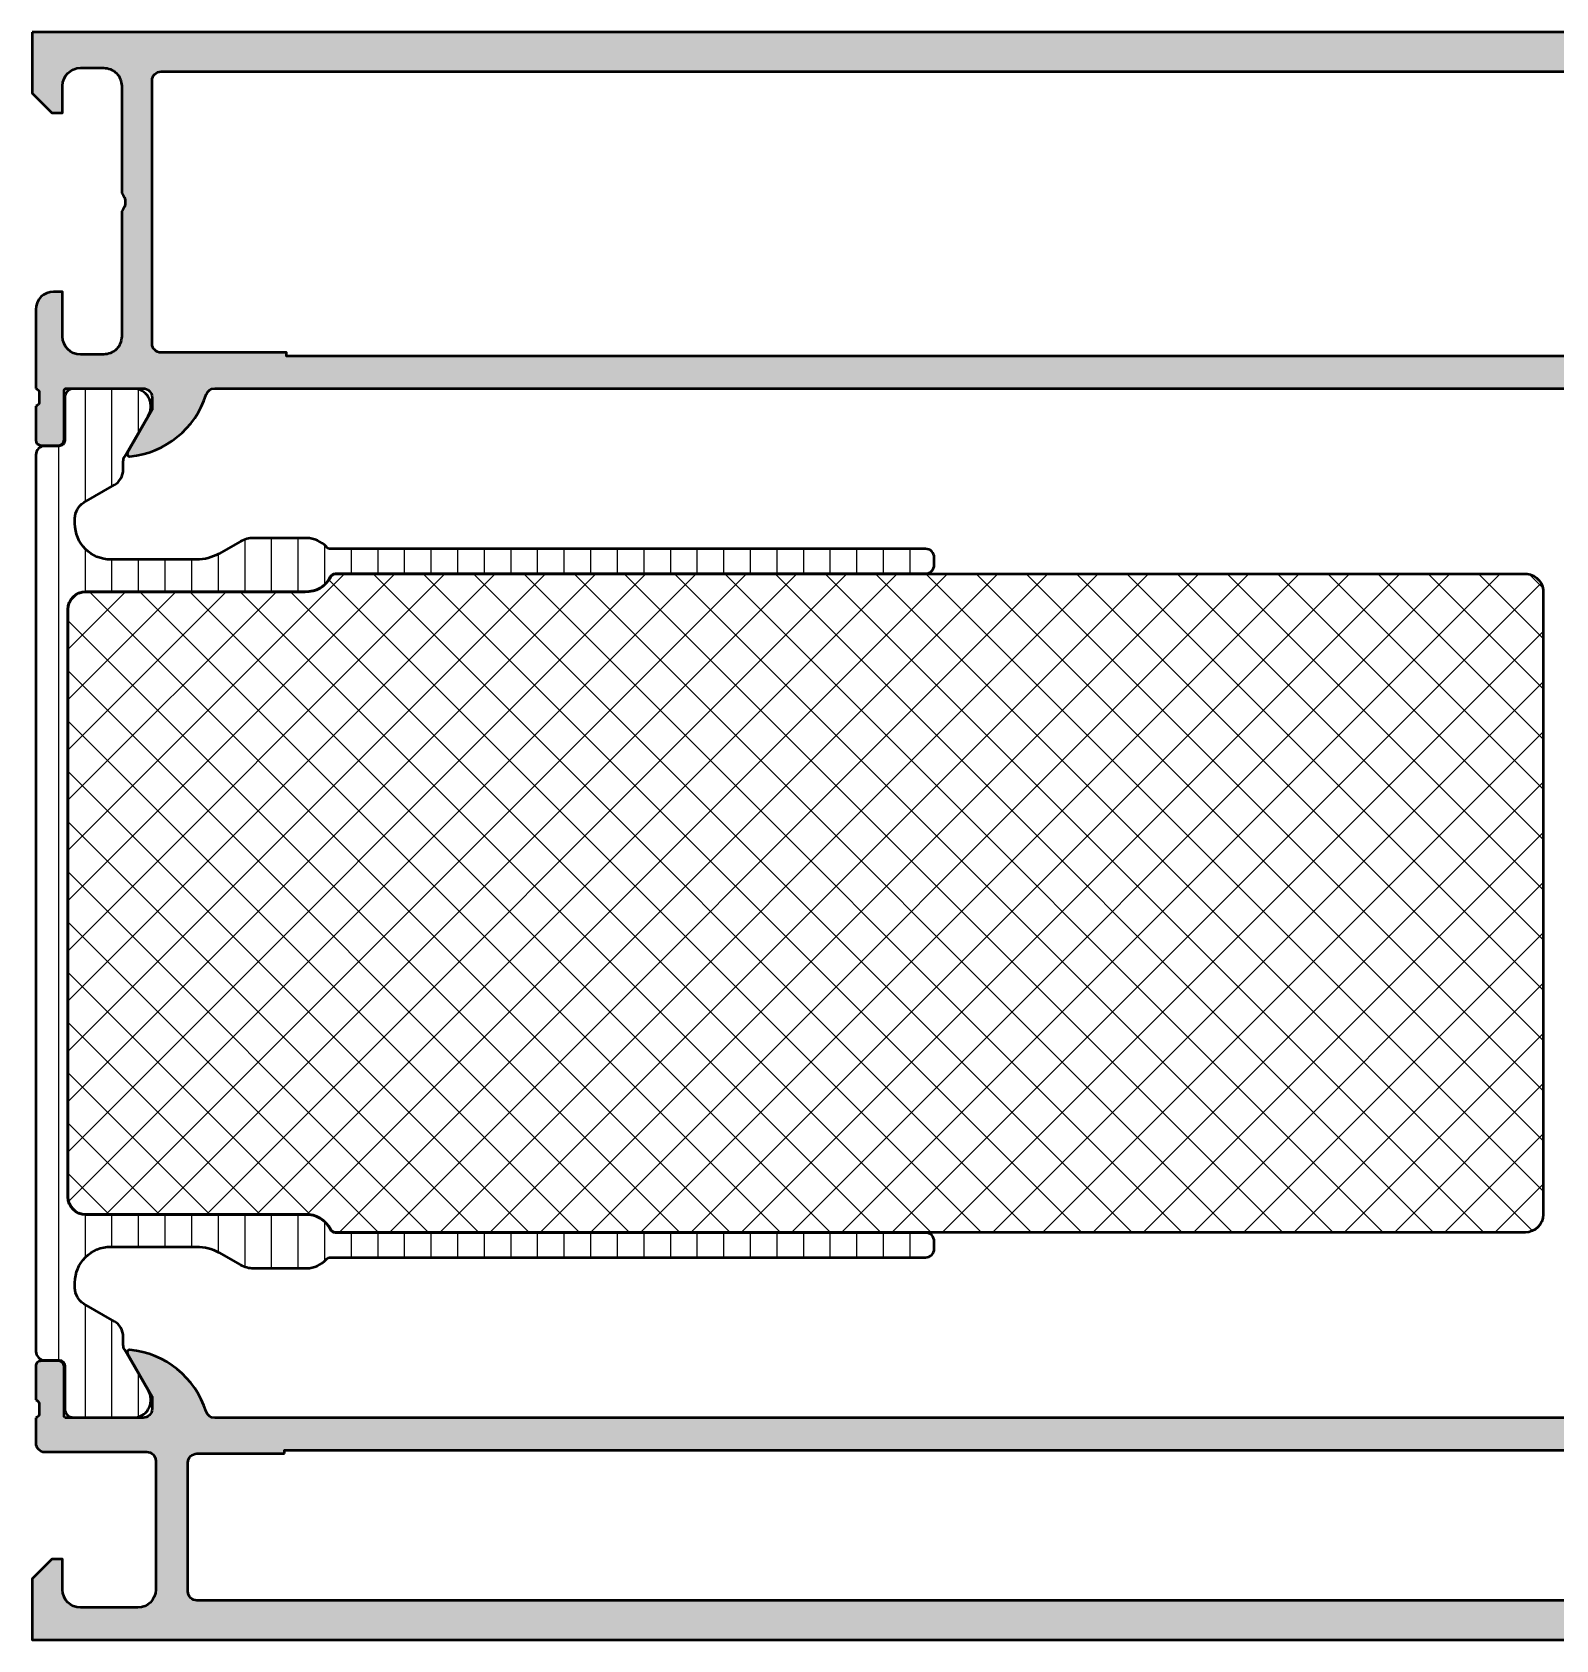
# Model space of a CAD drawing. Extents: x 0 to 205, y 0 to 90.
# Drawn here: x 0 to 85.1, y 0 to 89.8 of the extents above; entities that cross this region are included whole.
import ezdxf

# ---------------------------------------------------------------- set-up
doc = ezdxf.new("R2010")
doc.units = 0
for name, color, linetype, lineweight in [('0S-Alu contour', 7, 'Continuous', 50), ('0S-Alu hatch', 252, 'Continuous', 25), ('0S-Plastic contour', 254, 'Continuous', 50), ('0S-Plastic hatch', 253, 'Continuous', 25), ('0S-PT contour', 91, 'Continuous', 50), ('0S-PT hatch', 103, 'Continuous', 25)]:
    doc.layers.add(name, color=color, linetype=linetype, lineweight=lineweight)

# ---------------------------------------------------------------- blocks, each defined once
blk = doc.blocks.new('347380__8AAE47F8_286C_4175_B49B_99413AD016C6_')
at = {"layer": '0S-Alu hatch'}
h = blk.add_hatch(color=256, dxfattribs=at)
edge = h.paths.add_edge_path()
edge.add_line((0, 89.80000000000003), (-5.68e-14, 86.39999847412113))
edge.add_line((-5.68e-14, 86.39999847412113), (1.099975585937442, 85.29999999999998))
edge.add_line((1.099975585937442, 85.29999999999998), (1.699981689453125, 85.29999999999998))
edge.add_line((1.699981689453125, 85.29999999999998), (1.699981689453125, 86.80000000000005))
edge.add_ellipse((2.69998168945307, 86.80000000000003), major_axis=(-0.9999999999999452, 0), ratio=1, start_angle=270.00000000000074, end_angle=360, ccw=False)
edge.add_line((2.699981689453057, 87.79999999999997), (3.999999999999974, 87.79999999999998))
edge.add_ellipse((4, 86.79999999999997), major_axis=(-1.000000000000014, 0), ratio=1, start_angle=180, end_angle=270.0000000000015, ccw=False)
edge.add_line((5.00000000000001, 86.79999999999997), (5, 80.79999999999998))
edge.add_ellipse((4.474999999999907, 80.29999999999997), major_axis=(-0.725000000000077, 0), ratio=1, start_angle=136.3971810273007, end_angle=223.6028189726994, ccw=False)
edge.add_line((5, 79.79999999999995), (5, 72.80000000000004))
edge.add_ellipse((3.99999999999995, 72.80000000000005), major_axis=(-1.000000000000049, 0), ratio=1, start_angle=89.99999999999972, end_angle=180, ccw=False)
edge.add_line((3.999999999999945, 71.80000000000001), (2.699981689453052, 71.80000000000004))
edge.add_ellipse((2.699981689453075, 72.8), major_axis=(-0.9999999999999573, 0), ratio=1, start_angle=0, end_angle=89.99999999999869, ccw=False)
edge.add_line((1.69998168945312, 72.79999999999998), (1.699981689453125, 75.30000000000003))
edge.add_line((1.699981689453125, 75.30000000000003), (1.199981689452986, 75.29999999999995))
edge.add_arc((1.199981689453128, 74.29999999999995), 1, 90.00000000000816, 180)
edge.add_line((0.1999816894531285, 74.29999999999995), (0.199981689453125, 69.89999084472656))
edge.add_ellipse((0.1211452429099962, 69.63247025273341), major_axis=(-0.2788950563274859, 0), ratio=1, start_angle=178.8354106258916, end_angle=253.58012358049268, ccw=False)
edge.add_line((0.3999826894530972, 69.62680184473498), (0.3999826894531111, 69.17320784473503))
edge.add_ellipse((0.1211145938098909, 69.16754718525797), major_axis=(-0.2789255417372016, 0), ratio=1, start_angle=106.4245945553663, end_angle=181.1628700728862, ccw=False)
edge.add_line((0.1999816894531244, 68.900003844735), (0.199981689453125, 67.01999284472645))
edge.add_arc((0.4999816894530797, 67.01999284472645), 0.2999999999999546, 180, 269.9999999999999)
edge.add_line((0.4999816894530795, 66.71999284472649), (1.479956008495916, 66.71999284472649))
edge.add_arc((1.479956008495916, 67.01999284472647), 0.2999999999999829, 270, 360)
edge.add_line((1.779956008495899, 67.01999284472647), (1.779956008495901, 69.77999084472646))
edge.add_ellipse((1.899956008496032, 69.77999084472641), major_axis=(-0.1200000000001309, 0), ratio=1, start_angle=268.42875992751533, end_angle=360, ccw=False)
edge.add_line((1.903246393556537, 69.89994572526984), (6.199999999999972, 69.89994572526987))
edge.add_ellipse((6.199999999999984, 69.39994572526987), major_axis=(-0.5, 0), ratio=1, start_angle=180, end_angle=270.0000000000013, ccw=False)
edge.add_line((6.699999999999988, 69.39994572526987), (6.699999999999988, 68.69994572526987))
edge.add_line((6.699999999999988, 68.69994572526987), (5.318504542377624, 66.3071254022423))
edge.add_arc((5.438119784648288, 66.23806550991814), 0.138119784648306, 149.9999999999955, 275.6225775507959)
edge.add_arc((4.961776758826294, 71.07655458711724), 4.999999999999586, 275.6225775507928, 342.2515836439302)
edge.add_ellipse((10.20006181574902, 69.39992593977585), major_axis=(-0.5000649049506923, 0), ratio=1, start_angle=270.00000000000125, end_angle=342.25158364392905, ccw=False)
edge.add_line((10.20006181574901, 69.89999084472655), (159.999481012638, 69.89999084472657))
edge.add_ellipse((159.9994810126381, 69.39999084472618), major_axis=(-0.5000000000003979, 0), ratio=1, start_angle=197.7484163560696, end_angle=270.0000000000065, ccw=False)
edge.add_arc((165.2377042538121, 71.07659970657409), 4.999999999999809, 197.7484163560707, 264.3774224492062)
edge.add_arc((164.76136122799, 66.23811062937476), 0.1381197846483025, 264.3774224492044, 389.9999999999982)
edge.add_line((164.8809764702606, 66.30717052169891), (163.4994810126382, 68.69999084472647))
edge.add_line((163.4994810126382, 68.69999084472647), (163.4994810126383, 69.39999084472642))
edge.add_ellipse((163.9994810126382, 69.39999084472642), major_axis=(-0.4999999999999716, 0), ratio=1, start_angle=269.99999999999676, end_angle=360, ccw=False)
edge.add_line((163.9994810126383, 69.89999084472639), (168.2995066935955, 69.8999908447264))
edge.add_ellipse((168.2995066935954, 69.77999084472634), major_axis=(-0.1200000000000614, 0), ratio=1, start_angle=180, end_angle=269.99999999997283, ccw=False)
edge.add_line((168.4195066935955, 69.77999084472638), (168.4195066935955, 67.0199928447264))
edge.add_arc((168.7195066935954, 67.0199928447264), 0.2999999999999545, 180, 270)
edge.add_line((168.7195066935954, 66.71999284472645), (169.6994810126382, 66.71999284472645))
edge.add_arc((169.6994810126382, 67.01999284472646), 0.3000000000000114, 270, 360)
edge.add_line((169.9994810126383, 67.01999284472647), (169.9994810126383, 68.90000384473491))
edge.add_ellipse((170.0783481082814, 69.1675471852579), major_axis=(-0.2789255417372009, 0), ratio=1, start_angle=-1.1628700731458252, end_angle=73.5754054446466, ccw=False)
edge.add_line((169.7994800126382, 69.17320784473623), (169.7994800126382, 69.62680184473626))
edge.add_ellipse((170.0783174591816, 69.63247025273331), major_axis=(-0.2788950563277093, 0), ratio=1, start_angle=-73.58012357945768, end_angle=1.164589373824299, ccw=False)
edge.add_ellipse((170.2994814940021, 69.89971903630466), major_axis=(-0.3000006045013627, 0), ratio=1, start_angle=269.9061416471031, end_angle=359.94808851304657, ccw=False)
edge.add_line((170.2999729359591, 70.19971923828123), (173.2998352050781, 70.19971923828125))
edge.add_line((173.2998352050781, 70.19971923828125), (173.3000183105469, 69.39999084472657))
edge.add_line((173.3000183105469, 69.39999084472657), (174.3000183105467, 69.39999084472655))
edge.add_arc((174.3000183105467, 69.89999084472655), 0.5, 270, 360)
edge.add_line((174.8000183105467, 69.89999084472655), (174.8000183105467, 74.29999999999988))
edge.add_arc((173.8000183105467, 74.29999999999993), 1, 0, 90.0000000000016)
edge.add_line((173.8000183105467, 75.29999999999993), (173.3000183105468, 75.30000000000003))
edge.add_line((173.3000183105468, 75.30000000000003), (173.3000183105468, 72.79999999999995))
edge.add_ellipse((172.3000183105469, 72.79999999999997), major_axis=(-0.999999999999943, 0), ratio=1, start_angle=90.00000000000159, end_angle=180, ccw=False)
edge.add_line((172.3000183105469, 71.80000000000001), (171, 71.79999999999998))
edge.add_ellipse((170.9999999999999, 72.79999999999994), major_axis=(-0.9999999999999573, 0), ratio=1, start_angle=0, end_angle=90.00000000000489, ccw=False)
edge.add_line((170, 72.79999999999995), (169.9999999999999, 79.79999999999995))
edge.add_ellipse((170.5249999999999, 80.29999999999994), major_axis=(-0.7250000000000558, 0), ratio=1, start_angle=-43.6028189727042, end_angle=43.602818972697776, ccw=False)
edge.add_line((169.9999999999999, 80.79999999999998), (169.9999999999999, 86.80000000000005))
edge.add_ellipse((170.9999999999998, 86.80000000000003), major_axis=(-0.999999999999943, 0), ratio=1, start_angle=270.00000000000165, end_angle=360, ccw=False)
edge.add_line((170.9999999999998, 87.79999999999998), (172.3000183105467, 87.80000000000001))
edge.add_ellipse((172.3000183105467, 86.79999999999997), major_axis=(-1.000000000000028, 0), ratio=1, start_angle=180, end_angle=270, ccw=False)
edge.add_line((173.3000183105468, 86.80000000000001), (173.3000183105467, 85.29999999999998))
edge.add_line((173.3000183105467, 85.29999999999998), (173.9000244140625, 85.29999999999998))
edge.add_line((173.9000244140625, 85.29999999999998), (174.9999999999999, 86.39999847412109))
edge.add_line((174.9999999999999, 86.39999847412109), (174.9999999999999, 89.80000000000003))
edge.add_line((174.9999999999999, 89.80000000000003), (0, 89.80000000000003))
edge = h.paths.add_edge_path()
edge.add_ellipse((7.199981689453149, 87.09999542236326), major_axis=(-0.5000000000000285, 0), ratio=1, start_angle=270.0000000000004, end_angle=360, ccw=False)
edge.add_line((7.199981689453146, 87.59999542236329), (86.20002752970962, 87.59999542236329))
edge.add_ellipse((86.20002752970959, 87.09999542213048), major_axis=(-0.5000000002328165, 0), ratio=1, start_angle=180, end_angle=270, ccw=False)
edge.add_line((86.7000275299424, 87.09999542213045), (86.70002752970959, 72.19999389648439))
edge.add_line((86.70002752970959, 72.19999389648439), (86.6619721097877, 72.00865631103518))
edge.add_line((86.6619721097877, 72.00865631103518), (86.55357367228773, 71.84644012451172))
edge.add_line((86.55357367228773, 71.84644012451172), (86.39137274455334, 71.73805694580079))
edge.add_line((86.39137274455334, 71.73805694580079), (86.20002752970947, 71.69999389648439))
edge.add_line((86.20002752970947, 71.69999389648439), (14.19998168945312, 71.69999389648437))
edge.add_line((14.19998168945312, 71.69999389648437), (14.19998168945312, 71.89999084472657))
edge.add_line((14.19998168945312, 71.89999084472657), (7.199981689453121, 71.89999084472657))
edge.add_ellipse((7.199981689453121, 72.39999084472657), major_axis=(-0.4999999999999965, 0), ratio=1, start_angle=0, end_angle=90, ccw=False)
edge.add_line((6.699981689453125, 72.39999084472657), (6.699981689453121, 87.09999542236324))
edge = h.paths.add_edge_path()
edge.add_ellipse((88.8000336332252, 87.09999542236328), major_axis=(-0.5, 0), ratio=1, start_angle=270, end_angle=360, ccw=False)
edge.add_line((88.8000336332252, 87.59999542236326), (167.8000183105468, 87.59999542236329))
edge.add_ellipse((167.8000183105468, 87.09999542236326), major_axis=(-0.5000000000000285, 0), ratio=1, start_angle=180, end_angle=270.00000000000324, ccw=False)
edge.add_line((168.3000183105468, 87.09999542236326), (168.3000183105468, 72.39999084472657))
edge.add_ellipse((167.8000183105468, 72.39999084472657), major_axis=(-0.5, 0), ratio=1, start_angle=90, end_angle=180, ccw=False)
edge.add_line((167.8000183105468, 71.89999084472657), (160.8000183105467, 71.89999084472657))
edge.add_line((160.8000183105467, 71.89999084472657), (160.8000183105467, 71.69999389648434))
edge.add_line((160.8000183105467, 71.69999389648434), (88.80003363322524, 71.69999389648434))
edge.add_ellipse((88.80003363322524, 72.19999389648439), major_axis=(-0.5000000000000285, 0), ratio=1, start_angle=0, end_angle=90, ccw=False)
edge.add_line((88.30003363322521, 72.19999389648439), (88.30003363322521, 87.09999542236328))
at = {"layer": '0S-Alu contour', "color": 7}
for points in [[(0, 89.80000000000003), (-5.68e-14, 86.39999847412113), (1.099975585937442, 85.29999999999998), (1.699981689453125, 85.29999999999998), (1.699981689453125, 86.80000000000005)], [(173.3000183105468, 86.80000000000001), (173.3000183105467, 85.29999999999998), (173.9000244140625, 85.29999999999998), (174.9999999999999, 86.39999847412109), (174.9999999999999, 89.80000000000003), (0, 89.80000000000003)], [(2.699981689453057, 87.79999999999997), (3.999999999999974, 87.79999999999998)], [(7.199981689453146, 87.59999542236329), (86.20002752970959, 87.59999542236329)], [(88.8000336332252, 87.59999542236326), (167.8000183105468, 87.59999542236329)], [(170.9999999999998, 87.79999999999998), (172.3000183105467, 87.80000000000001)], [(5.00000000000001, 86.79999999999997), (5, 80.79999999999998)], [(6.699981689453125, 72.39999084472657), (6.699981689453121, 87.09999542236324)], [(86.7000275299424, 87.09999542213045), (86.70002752970959, 72.19999389648439), (86.6619721097877, 72.00865631103518), (86.55357367228773, 71.84644012451172), (86.39137274455334, 71.73805694580079), (86.20002752970947, 71.69999389648439), (14.19998168945312, 71.69999389648437), (14.19998168945312, 71.89999084472657), (7.199981689453121, 71.89999084472657)], [(88.30003363322521, 72.19999389648439), (88.30003363322521, 87.09999542236328)], [(168.3000183105468, 87.09999542236326), (168.3000183105468, 72.39999084472657)], [(169.9999999999999, 80.79999999999998), (169.9999999999999, 86.80000000000005)], [(5, 79.79999999999995), (5, 72.80000000000004)], [(170, 72.79999999999995), (169.9999999999999, 79.79999999999995)], [(1.69998168945312, 72.79999999999998), (1.699981689453125, 75.30000000000003), (1.199981689452986, 75.29999999999995)], [(173.8000183105467, 75.29999999999993), (173.3000183105468, 75.30000000000003), (173.3000183105468, 72.79999999999995)], [(0.1999816894531285, 74.29999999999995), (0.199981689453125, 69.89999084472656)], [(174.8000183105467, 69.89999084472655), (174.8000183105467, 74.29999999999988)], [(167.8000183105468, 71.89999084472657), (160.8000183105467, 71.89999084472657), (160.8000183105467, 71.69999389648434), (88.80003363322524, 71.69999389648434)], [(3.999999999999945, 71.80000000000001), (2.699981689453052, 71.80000000000004)], [(172.3000183105469, 71.80000000000001), (171, 71.79999999999998)], [(170.2999729359591, 70.19971923828123), (173.2998352050781, 70.19971923828125), (173.3000183105469, 69.39999084472657), (174.3000183105467, 69.39999084472655)], [(0.3999826894530972, 69.62680184473498), (0.3999826894531111, 69.17320784473503)], [(1.779956008495899, 67.01999284472647), (1.779956008495901, 69.77999084472646)], [(1.903246393556537, 69.89994572526984), (6.199999999999972, 69.89994572526987)], [(6.699999999999988, 69.39994572526987), (6.699999999999988, 68.69994572526987), (5.318504542377624, 66.3071254022423)], [(10.20006181574901, 69.89999084472655), (159.999481012638, 69.89999084472657)], [(164.8809764702606, 66.30717052169891), (163.4994810126382, 68.69999084472647), (163.4994810126383, 69.39999084472642)], [(163.9994810126383, 69.89999084472639), (168.2995066935955, 69.8999908447264)], [(168.4195066935955, 69.77999084472638), (168.4195066935955, 67.0199928447264)], [(169.7994800126382, 69.17320784473623), (169.7994800126382, 69.62680184473626)], [(0.1999816894531244, 68.900003844735), (0.199981689453125, 67.01999284472645)], [(169.9994810126383, 67.01999284472647), (169.9994810126383, 68.90000384473491)], [(0.4999816894530795, 66.71999284472649), (1.479956008495916, 66.71999284472649)], [(168.7195066935954, 66.71999284472645), (169.6994810126382, 66.71999284472645)]]:
    blk.add_lwpolyline(points, dxfattribs=at)
at = {"layer": '0S-Alu contour', "color": 7, "extrusion": (0, 0, -1)}
for centre, radius, start, end in [((-2.69998168945307, 86.80000000000003), 0.9999999999999452, 0, 89.99999999999928), ((-4, 86.79999999999997), 1.000000000000014, 89.9999999999985, 180), ((-7.199981689453149, 87.09999542236326), 0.5000000000000285, 0, 89.99999999999959), ((-86.20002752970959, 87.09999542213048), 0.5000000002328165, 90, 180), ((-88.8000336332252, 87.09999542236328), 0.5, 0, 90), ((-167.8000183105468, 87.09999542236326), 0.5000000000000285, 89.99999999999675, 180), ((-170.9999999999998, 86.80000000000003), 0.999999999999943, 0, 89.99999999999837), ((-172.3000183105467, 86.79999999999997), 1.000000000000028, 90, 180), ((-4.474999999999907, 80.29999999999997), 0.725000000000077, 136.3971810273006, 223.6028189726994), ((-170.5249999999999, 80.29999999999994), 0.7250000000000562, 316.3971810273022, 43.60281897270421), ((-2.699981689453075, 72.8), 0.9999999999999573, 270.0000000000013, 0), ((-3.99999999999995, 72.80000000000005), 1.000000000000049, 180, 270.0000000000003), ((-170.9999999999999, 72.79999999999994), 0.9999999999999573, 269.9999999999951, 0), ((-172.3000183105469, 72.79999999999997), 0.999999999999943, 180, 269.9999999999984), ((-7.199981689453121, 72.39999084472657), 0.4999999999999965, 270, 0), ((-88.80003363322524, 72.19999389648439), 0.5000000000000285, 270, 0), ((-167.8000183105468, 72.39999084472657), 0.5, 180, 270), ((-170.2994814940021, 69.89971903630466), 0.3000006045013627, 0.0519114869534081, 90.09385835289692), ((-0.1211452429099962, 69.63247025273341), 0.2788950563274859, 106.4198764195073, 181.1645893741085), ((-0.1211145938098909, 69.16754718525797), 0.2789255417372016, 178.8371299271138, 253.5754054446337), ((-1.899956008496032, 69.77999084472641), 0.1200000000001309, 0, 91.57124007248468), ((-6.199999999999984, 69.39994572526987), 0.5, 89.99999999999868, 180), ((-10.20006181574902, 69.39992593977585), 0.5000649049506923, 17.74841635607091, 89.99999999999876), ((-159.9994810126381, 69.39999084472618), 0.5000000000003979, 89.99999999999349, 162.2515836439304), ((-163.9994810126382, 69.39999084472642), 0.4999999999999716, 0, 90.00000000000325), ((-168.2995066935954, 69.77999084472634), 0.1200000000000614, 90.00000000002716, 180), ((-170.0783174591816, 69.63247025273331), 0.2788950563277093, 358.8354106261757, 73.58012357945783), ((-170.0783481082814, 69.1675471852579), 0.2789255417372009, 286.4245945553534, 1.162870073145752)]:
    blk.add_arc(centre, radius, start, end, dxfattribs=at)
at = {"layer": '0S-Alu contour', "color": 7}
for centre, radius, start, end in [((1.199981689453128, 74.29999999999995), 1, 90.00000000000816, 180), ((173.8000183105467, 74.29999999999993), 1, 0, 90.0000000000016), ((4.961776758826294, 71.07655458711724), 4.999999999999586, 275.6225775507928, 342.2515836439302), ((165.2377042538121, 71.07659970657409), 4.999999999999809, 197.7484163560707, 264.3774224492062), ((174.3000183105467, 69.89999084472655), 0.5, 270, 0), ((0.4999816894530797, 67.01999284472645), 0.2999999999999546, 180, 269.9999999999999), ((1.479956008495916, 67.01999284472647), 0.2999999999999829, 270, 0), ((168.7195066935954, 67.0199928447264), 0.2999999999999545, 180, 270), ((169.6994810126382, 67.01999284472646), 0.3000000000000114, 270, 0), ((5.438119784648288, 66.23806550991814), 0.138119784648306, 149.9999999999955, 275.6225775507959), ((164.76136122799, 66.23811062937476), 0.1381197846483025, 264.3774224492044, 29.99999999999824)]:
    blk.add_arc(centre, radius, start, end, dxfattribs=at)
blk = doc.blocks.new('245329__60267CD3_A820_4DAC_A6E3_5141777E4965___BC3F9FEE_F069_45A2_BD6F_0FE771E43142_')
at = {"layer": '0S-Plastic hatch'}
h = blk.add_hatch(dxfattribs=at)
h.set_pattern_fill('ANSI31', color=256, scale=0.4680000000000001, angle=45, style=0)
h.set_pattern_definition([(90, (0, 0), (-1.4859, 0), [])])
edge = h.paths.add_edge_path()
edge.add_line((0.2099999999999753, 66.19000567890926), (0.2099999999999614, 16.10999432109084))
edge.add_arc((0.6999973210978978, 16.10999432109079), 0.4899973210979347, 180, 269.9999999999949)
edge.add_line((0.6999973210978547, 15.61999699999286), (1.510331333340482, 15.61999700000003))
edge.add_ellipse((1.51033064172885, 15.30999630848404), major_axis=(-0.3100006915167631, 0), ratio=1, start_angle=179.9998721732333, end_angle=269.99987217309956, ccw=False)
edge.add_line((1.820331333244842, 15.3099956168735), (1.81999938294333, 12.90999856426944))
edge.add_arc((2.309995360382079, 12.90999597743865), 0.4899959774455774, 179.9996975194316, 269.9999999999988)
edge.add_line((2.309995360382069, 12.41999999999307), (5.785822496191353, 12.42000000000003))
edge.add_arc((5.644228849115287, 13.39981807472288), 0.9899960709244728, 278.2228963588974, 392.7407569883852)
edge.add_line((6.476940554096143, 13.93524634894247), (5.15701903672791, 16.22141779239089))
edge.add_ellipse((5.598692007792909, 16.47641776617644), major_axis=(-0.5100000000000185, 0), ratio=1, start_angle=0, end_angle=29.999996599345025, ccw=False)
edge.add_line((5.088692007792891, 16.47641776617654), (5.088692007792982, 16.93149545762229))
edge.add_arc((4.098692007793003, 16.93149545762248), 0.9899999999999771, 0, 59.99999999999989)
edge.add_line((4.593692007792993, 17.78886060736905), (2.895000000000002, 18.7696008953386))
edge.add_ellipse((3.400000000000005, 19.64428655316089), major_axis=(-1.010000000000001, 0), ratio=1, start_angle=0, end_angle=59.99999999999977, ccw=False)
edge.add_line((2.390000000000003, 19.6442865531607), (2.38999999999995, 19.95000000000047))
edge.add_ellipse((4.399999999999952, 19.95000000000084), major_axis=(-2.010000000000001, 0), ratio=1, start_angle=270.0000000000001, end_angle=360, ccw=False)
edge.add_line((4.399999999999949, 21.96000000000084), (9.191626628564894, 21.96000000000083))
edge.add_ellipse((9.191626628564904, 19.45000000000077), major_axis=(-2.510000000000061, 0), ratio=1, start_angle=240.492414633402, end_angle=270.0000000000002, ccw=False)
edge.add_line((10.42789897100707, 21.63442914632547), (11.63147689222131, 20.9532671601495))
edge.add_arc((12.36535967717703, 22.24999999999963), 1.490000000000047, 240.4924146334021, 270.0000000000004)
edge.add_line((12.36535967717704, 20.75999999999958), (15.32499866056391, 20.75999999999959))
edge.add_arc((15.3249986605639, 22.24999999995679), 1.489999999957198, 270.0000000000002, 318.1896851048845)
edge.add_ellipse((16.66663944704579, 21.05000000000083), major_axis=(-0.310000000000026, 0), ratio=1, start_angle=269.99999999999864, end_angle=318.1896851048854, ccw=False)
edge.add_line((16.66663944704579, 21.36000000000086), (49.89459364058911, 21.36000000000085))
edge.add_arc((49.89459364058911, 21.85000000000085), 0.490000000000002, 270.0000000000008, 360)
edge.add_line((50.38459364058911, 21.85000000000085), (50.38459364058911, 22.25000000000088))
edge.add_arc((49.89459364058914, 22.25000000000089), 0.4899999999999665, 0, 90.00000000000082)
edge.add_line((49.89459364058913, 22.74000000000086), (16.93745021024321, 22.74000000000086))
edge.add_ellipse((16.93745021024321, 23.05000000000126), major_axis=(-0.3100000000003966, 0), ratio=1, start_angle=26.3877999619134, end_angle=89.99999999999937, ccw=False)
edge.add_arc((15.32499866056449, 22.24999999996834), 1.490000000031264, 26.38779996191277, 92.65468776941593)
edge.add_line((15.25598712564867, 23.7384009567477), (2.999736061314569, 23.74160382695162))
edge.add_ellipse((3.00000000000011, 24.75160379246468), major_axis=(-1.010000000000002, 0), ratio=1, start_angle=0, end_angle=89.98502715554082, ccw=False)
edge.add_line((1.990000000000107, 24.75160379246467), (1.98999999999983, 57.54839620753542))
edge.add_ellipse((2.99999999999983, 57.54839620753543), major_axis=(-1.009999999999999, 0), ratio=1, start_angle=270.014972844459, end_angle=360, ccw=False)
edge.add_line((2.999736061314294, 58.55839617304848), (15.25598712564869, 58.5615990432524))
edge.add_arc((15.32499866056439, 60.05000000003221), 1.490000000031698, 267.3453122305896, 333.6122000380876)
edge.add_ellipse((16.9374502102431, 59.2499999999993), major_axis=(-0.3099999999999477, 0), ratio=1, start_angle=270.0000000000007, end_angle=333.6122000380881, ccw=False)
edge.add_line((16.9374502102431, 59.55999999999924), (49.89459364058912, 59.55999999999924))
edge.add_arc((49.89459364058911, 60.04999999999922), 0.4899999999999878, 270.0000000000008, 360)
edge.add_line((50.3845936405891, 60.04999999999921), (50.3845936405891, 60.44999999999925))
edge.add_arc((49.89459364058911, 60.44999999999925), 0.4899999999999949, 0, 90)
edge.add_line((49.89459364058911, 60.93999999999924), (16.66663944704584, 60.93999999999922))
edge.add_ellipse((16.66663944704585, 61.24999999999935), major_axis=(-0.3100000000001302, 0), ratio=1, start_angle=41.8103148951202, end_angle=89.99999999999608, ccw=False)
edge.add_arc((15.32499866056388, 60.05000000004326), 1.489999999957254, 41.81031489511564, 89.99999999999959)
edge.add_line((15.32499866056389, 61.54000000000052), (12.36535967717711, 61.54000000000052))
edge.add_arc((12.3653596771771, 60.05000000000033), 1.490000000000186, 89.99999999999959, 119.5075853665976)
edge.add_line((11.63147689222133, 61.34673283985058), (10.42789897100703, 60.66557085367461))
edge.add_ellipse((9.191626628564878, 62.84999999999937), major_axis=(-2.510000000000108, 0), ratio=1, start_angle=89.99999999999972, end_angle=119.5075853665972, ccw=False)
edge.add_line((9.191626628564864, 60.33999999999926), (4.399999999999951, 60.33999999999927))
edge.add_ellipse((4.399999999999955, 62.34999999999928), major_axis=(-2.010000000000005, 0), ratio=1, start_angle=0, end_angle=89.99999999999989, ccw=False)
edge.add_line((2.389999999999947, 62.34999999999963), (2.390000000000002, 62.65571344683933))
edge.add_ellipse((3.400000000000005, 62.65571344683913), major_axis=(-1.010000000000003, 0), ratio=1, start_angle=300.00000000000165, end_angle=360, ccw=False)
edge.add_line((2.894999999999977, 63.5303991046614), (4.593692007793009, 64.51113939263104))
edge.add_arc((4.098692007792998, 65.36850454237761), 0.9899999999999852, 300.0000000000012, 360)
edge.add_line((5.088692007792984, 65.36850454237779), (5.088692007792895, 65.82358223382357))
edge.add_ellipse((5.598692007792878, 65.82358223382366), major_axis=(-0.509999999999983, 0), ratio=1, start_angle=330.00000340065463, end_angle=360, ccw=False)
edge.add_line((5.157019036727908, 66.0785822076092), (6.476940554095981, 68.36475365105733))
edge.add_arc((5.644228849115285, 68.90018192527721), 0.9899960709244908, 327.2592430115955, 441.7771036410989)
edge.add_line((5.785822496191414, 69.88000000000007), (2.309995360382091, 69.88000000000702))
edge.add_arc((2.309995360372879, 69.39000402257065), 0.4899959774363794, 89.99999999892287, 180.0079248046689)
edge.add_line((1.819999387623494, 69.38993624929928), (1.82033133037528, 66.99004587695482))
edge.add_ellipse((1.510331333340436, 66.9900030000001), major_axis=(-0.3100000000000591, 0), ratio=1, start_angle=89.99999999949421, end_angle=180.0079247372928, ccw=False)
edge.add_line((1.510331333337699, 66.68000300000004), (0.6999973210979947, 66.68000300000725))
edge.add_arc((0.6999973210979693, 66.19000567890926), 0.489997321097988, 89.99999999999702, 180)
at = {"layer": '0S-Plastic contour', "color": 7}
for points in [[(1.819999387623494, 69.38993624929928), (1.82033133037528, 66.99004587695482)], [(5.785822496191414, 69.88000000000007), (2.309995360382091, 69.88000000000702)], [(5.157019036727908, 66.0785822076092), (6.476940554095981, 68.36475365105733)], [(1.510331333337699, 66.68000300000004), (0.6999973210979947, 66.68000300000725)], [(0.2099999999999753, 66.19000567890926), (0.2099999999999614, 16.10999432109084)], [(5.088692007792984, 65.36850454237779), (5.088692007792895, 65.82358223382357)], [(2.894999999999977, 63.5303991046614), (4.593692007793009, 64.51113939263104)], [(2.389999999999947, 62.34999999999963), (2.390000000000002, 62.65571344683933)], [(11.63147689222133, 61.34673283985058), (10.42789897100703, 60.66557085367461)], [(15.32499866056389, 61.54000000000052), (12.36535967717711, 61.54000000000052)], [(9.191626628564864, 60.33999999999926), (4.399999999999951, 60.33999999999927)], [(49.89459364058911, 60.93999999999924), (16.66663944704583, 60.93999999999922)], [(50.3845936405891, 60.04999999999921), (50.3845936405891, 60.44999999999925)], [(16.9374502102431, 59.55999999999924), (49.89459364058912, 59.55999999999924)], [(2.999736061314294, 58.55839617304848), (15.25598712564869, 58.5615990432524)], [(1.990000000000107, 24.75160379246467), (1.98999999999983, 57.54839620753542)], [(15.25598712564867, 23.7384009567477), (2.999736061314569, 23.74160382695162)], [(49.89459364058913, 22.74000000000086), (16.93745021024321, 22.74000000000086)], [(4.399999999999949, 21.96000000000084), (9.191626628564894, 21.96000000000083)], [(10.42789897100707, 21.63442914632547), (11.63147689222131, 20.9532671601495)], [(50.38459364058911, 21.85000000000085), (50.38459364058911, 22.25000000000088)], [(12.36535967717704, 20.75999999999958), (15.32499866056391, 20.75999999999959)], [(16.66663944704579, 21.36000000000086), (49.89459364058911, 21.36000000000085)], [(2.390000000000003, 19.6442865531607), (2.38999999999995, 19.95000000000047)], [(4.593692007792993, 17.78886060736905), (2.895000000000002, 18.7696008953386)], [(5.088692007792891, 16.47641776617654), (5.088692007792982, 16.93149545762229)], [(6.476940554096143, 13.93524634894247), (5.15701903672791, 16.22141779239089)], [(0.6999973210978547, 15.61999699999286), (1.510331333340482, 15.61999700000003)], [(1.820331333244842, 15.3099956168735), (1.81999938294333, 12.90999856426944)], [(2.309995360382069, 12.41999999999307), (5.785822496191353, 12.42000000000003)]]:
    blk.add_lwpolyline(points, dxfattribs=at)
for centre, radius, start, end in [((2.309995360372879, 69.39000402257065), 0.4899959774363794, 89.99999999892287, 180.0079248046689), ((5.644228849115285, 68.90018192527721), 0.9899960709244908, 327.2592430115955, 81.77710364109905), ((0.6999973210979693, 66.19000567890926), 0.489997321097988, 89.99999999999702, 180), ((4.098692007792998, 65.36850454237761), 0.9899999999999852, 300.0000000000012, 0), ((12.3653596771771, 60.05000000000033), 1.490000000000186, 89.99999999999959, 119.5075853665976), ((15.32499866056388, 60.05000000004326), 1.489999999957254, 41.81031489511564, 89.99999999999959), ((49.89459364058911, 60.44999999999925), 0.4899999999999949, 0, 90), ((15.32499866056439, 60.05000000003221), 1.490000000031698, 267.3453122305896, 333.6122000380876), ((49.89459364058911, 60.04999999999922), 0.4899999999999878, 270.0000000000008, 0), ((15.32499866056449, 22.24999999996834), 1.490000000031264, 26.38779996191277, 92.65468776941593), ((49.89459364058914, 22.25000000000089), 0.4899999999999665, 0, 90.00000000000082), ((49.89459364058911, 21.85000000000085), 0.490000000000002, 270.0000000000008, 0), ((12.36535967717703, 22.24999999999963), 1.490000000000047, 240.4924146334021, 270.0000000000004), ((15.3249986605639, 22.24999999995679), 1.489999999957198, 270.0000000000002, 318.1896851048845), ((4.098692007793003, 16.93149545762248), 0.9899999999999771, 0, 59.99999999999989), ((0.6999973210978978, 16.10999432109079), 0.4899973210979347, 180, 269.9999999999949), ((5.644228849115287, 13.39981807472288), 0.9899960709244728, 278.2228963588974, 32.74075698838519), ((2.309995360382079, 12.90999597743865), 0.4899959774455774, 179.9996975194316, 269.9999999999988)]:
    blk.add_arc(centre, radius, start, end, dxfattribs=at)
at = {"layer": '0S-Plastic contour', "color": 7, "extrusion": (0, 0, -1)}
for centre, radius, start, end in [((-1.510331333340436, 66.9900030000001), 0.3100000000000591, 179.9920752627072, 270.0000000005059), ((-5.598692007792878, 65.82358223382366), 0.509999999999983, 0, 29.99999659934539), ((-3.400000000000005, 62.65571344683913), 1.010000000000003, 0, 59.99999999999836), ((-4.399999999999955, 62.34999999999928), 2.010000000000005, 270.0000000000001, 0), ((-9.191626628564878, 62.84999999999937), 2.510000000000108, 240.4924146334028, 270.0000000000003), ((-16.66663944704585, 61.24999999999935), 0.3100000000001302, 270.0000000000039, 318.1896851048798), ((-16.9374502102431, 59.2499999999993), 0.3099999999999477, 26.38779996191193, 89.99999999999935), ((-2.99999999999983, 57.54839620753543), 1.009999999999999, 0, 89.985027155541), ((-3.00000000000011, 24.75160379246468), 1.010000000000002, 270.0149728444592, 0), ((-16.93745021024321, 23.05000000000126), 0.3100000000003966, 270.0000000000007, 333.6122000380866), ((-4.399999999999952, 19.95000000000084), 2.010000000000001, 0, 89.99999999999991), ((-9.191626628564904, 19.45000000000077), 2.510000000000061, 89.99999999999976, 119.507585366598), ((-16.66663944704579, 21.05000000000083), 0.310000000000026, 41.81031489511456, 90.00000000000134), ((-3.400000000000005, 19.64428655316089), 1.010000000000001, 300.0000000000002, 0), ((-5.598692007792909, 16.47641776617644), 0.5100000000000185, 330.000003400655, 0), ((-1.51033064172885, 15.30999630848404), 0.3100006915167631, 90.00012782690045, 180.0001278267668)]:
    blk.add_arc(centre, radius, start, end, dxfattribs=at)
blk = doc.blocks.new('465150__6B8FD67D_F397_4143_B63A_A8F4DB0FF384_')
at = {"layer": '0S-PT hatch'}
h = blk.add_hatch(dxfattribs=at)
h.set_pattern_fill('ANSI37', color=256, scale=0.625, angle=90, style=0)
h.set_pattern_definition([(135, (0, 0), (-1.403165018917055, -1.403165018917055), []), (225, (0, 0), (1.403165018917055, -1.403165018917055), [])])
edge = h.paths.add_edge_path()
edge.add_line((84.38999999999994, 58.54999999999925), (84.38999999999999, 23.75000000000087))
edge.add_ellipse((83.39999999999998, 23.75000000000087), major_axis=(-0.990000000000009, 0), ratio=1, start_angle=90, end_angle=180, ccw=False)
edge.add_line((83.39999999999998, 22.76000000000086), (49.89459364058912, 22.76000000000086))
edge.add_line((49.89459364058912, 22.76000000000086), (16.9374502102432, 22.76000000000086))
edge.add_ellipse((16.9374502102432, 23.05000000000124), major_axis=(-0.2900000000003828, 0), ratio=1, start_angle=26.38779996191198, end_angle=90.00000000000222, ccw=False)
edge.add_arc((15.32499866056449, 22.24999999996833), 1.510000000031267, 26.38779996191281, 92.63694578617734)
edge.add_line((15.25552787846209, 23.75840107744358), (2.999741287823194, 23.76160382626872))
edge.add_ellipse((3.000000000000105, 24.75160379246468), major_axis=(-0.9899999999999993, 0), ratio=1, start_angle=0, end_angle=89.9850271555411, ccw=False)
edge.add_line((2.010000000000107, 24.75160379246467), (2.00999999999983, 57.54839620753542))
edge.add_ellipse((2.999999999999829, 57.54839620753543), major_axis=(-0.9899999999999993, 0), ratio=1, start_angle=270.014972844459, end_angle=360, ccw=False)
edge.add_line((2.999741287822918, 58.53839617373139), (15.25552787846212, 58.54159892255651))
edge.add_arc((15.32499866056439, 60.05000000003221), 1.510000000031702, 267.3630542138285, 333.6122000380874)
edge.add_ellipse((16.93745021024309, 59.24999999999932), major_axis=(-0.2899999999999348, 0), ratio=1, start_angle=269.9999999999993, end_angle=333.61220003808955, ccw=False)
edge.add_line((16.9374502102431, 59.53999999999926), (49.89459364058912, 59.53999999999924))
edge.add_line((49.89459364058912, 59.53999999999924), (83.39999999999996, 59.53999999999924))
edge.add_ellipse((83.39999999999998, 58.54999999999926), major_axis=(-0.9899999999999735, 0), ratio=1, start_angle=180, end_angle=270.0000000000008, ccw=False)
at = {"layer": '0S-PT contour', "color": 7}
for points in [[(16.9374502102431, 59.53999999999926), (49.89459364058912, 59.53999999999924), (83.39999999999996, 59.53999999999924)], [(2.999741287822918, 58.53839617373139), (15.25552787846212, 58.54159892255651)], [(84.38999999999994, 58.54999999999925), (84.38999999999999, 23.75000000000087)], [(2.010000000000107, 24.75160379246467), (2.00999999999983, 57.54839620753542)], [(15.25552787846209, 23.75840107744358), (2.999741287823194, 23.76160382626872)], [(83.39999999999998, 22.76000000000086), (49.89459364058912, 22.76000000000086), (16.93745021024321, 22.76000000000086)]]:
    blk.add_lwpolyline(points, dxfattribs=at)
for centre, radius, start, end in [((15.32499866056439, 60.05000000003221), 1.510000000031702, 267.3630542138285, 333.6122000380874), ((15.32499866056449, 22.24999999996833), 1.510000000031267, 26.38779996191281, 92.63694578617734)]:
    blk.add_arc(centre, radius, start, end, dxfattribs=at)
at = {"layer": '0S-PT contour', "color": 7, "extrusion": (0, 0, -1)}
for centre, radius, start, end in [((-16.93745021024309, 59.24999999999932), 0.2899999999999348, 26.38779996191046, 90.0000000000007), ((-83.39999999999998, 58.54999999999926), 0.9899999999999735, 89.9999999999992, 180), ((-2.999999999999829, 57.54839620753543), 0.9899999999999993, 0, 89.985027155541), ((-3.000000000000105, 24.75160379246468), 0.9899999999999995, 270.014972844459, 0), ((-83.39999999999998, 23.75000000000087), 0.990000000000009, 180, 270), ((-16.9374502102432, 23.05000000000124), 0.2900000000003828, 269.9999999999978, 333.612200038088)]:
    blk.add_arc(centre, radius, start, end, dxfattribs=at)
blk = doc.blocks.new('445100__6C1D1954_9609_4EB6_8245_4F71B0358E81_')
at = {"layer": '0S-Alu hatch'}
h = blk.add_hatch(color=256, dxfattribs=at)
edge = h.paths.add_edge_path()
edge.add_line((0.7000000000000189, 10.5), (6.4, 10.5))
edge.add_ellipse((6.400000000000001, 10), major_axis=(-0.5, 0), ratio=1, start_angle=180, end_angle=270.0000000000001, ccw=False)
edge.add_line((6.9, 10), (6.899999999999974, 2.800000000000009))
edge.add_ellipse((5.899999999999971, 2.800000000000014), major_axis=(-1.000000000000002, 0), ratio=1, start_angle=90, end_angle=180, ccw=False)
edge.add_line((5.899999999999971, 1.80000000000001), (2.699999999999988, 1.800000000000011))
edge.add_ellipse((2.699999999999989, 2.800000000000012), major_axis=(-1.000000000000001, 0), ratio=1, start_angle=0, end_angle=89.99999999999989, ccw=False)
edge.add_line((1.699999999999987, 2.800000000000011), (1.699999999999988, 4.5))
edge.add_line((1.699999999999988, 4.5), (1.099999999999994, 4.5))
edge.add_line((1.099999999999994, 4.5), (0, 3.400000000000005))
edge.add_line((0, 3.400000000000005), (0, 0))
edge.add_line((0, 0), (204.5, 0))
edge.add_arc((204.5, 0.5), 0.5, 270, 360)
edge.add_line((205, 0.5), (205, 4.500000000000056))
edge.add_arc((204.5000000000001, 4.500000000000056), 0.4999999999999432, 0, 90)
edge.add_line((204.5000000000001, 5), (203.2, 5.000000000000012))
edge.add_arc((203.2, 4.499999999999955), 0.500000000000057, 90, 180)
edge.add_line((202.7, 4.499999999999927), (202.7, 3.999999999999998))
edge.add_line((202.7, 3.999999999999998), (203.7, 3.999999999999998))
edge.add_line((203.7, 3.999999999999998), (203.6999999999999, 2.499999999999973))
edge.add_ellipse((202.6999999999999, 2.500000000000023), major_axis=(-1.000000000000028, 0), ratio=1, start_angle=90.00000000000159, end_angle=180, ccw=False)
edge.add_line((202.7, 1.499999999999999), (198.6999999999999, 1.50000000000002))
edge.add_ellipse((198.6999999999999, 2.499999999999996), major_axis=(-0.9999999999999754, 0), ratio=1, start_angle=0, end_angle=90, ccw=False)
edge.add_line((197.6999999999999, 2.499999999999992), (197.6999999999999, 3.999999999999998))
edge.add_line((197.6999999999999, 3.999999999999998), (198.7, 3.999999999999998))
edge.add_line((198.7, 3.999999999999998), (198.6999999999999, 4.499999999999968))
edge.add_arc((198.1999999999999, 4.499999999999968), 0.5000000000000285, 0, 89.99999999999675)
edge.add_line((198.1999999999999, 4.999999999999996), (195.3999999999999, 4.999999999999993))
edge.add_arc((195.3999999999999, 4.499999999999993), 0.5, 90, 180)
edge.add_line((194.9, 4.499999999999993), (194.9, 4.300000000000061))
edge.add_arc((195.4, 4.300000000000061), 0.500000000000057, 180, 270)
edge.add_line((195.4, 3.800000000000004), (195.9, 3.79999999999999))
edge.add_ellipse((195.9, 3.30000000000002), major_axis=(-0.4999999999999703, 0), ratio=1, start_angle=180, end_angle=270, ccw=False)
edge.add_line((196.4, 3.300000000000037), (196.4, 2.500000000000012))
edge.add_ellipse((195.9, 2.500000000000003), major_axis=(-0.5, 0), ratio=1, start_angle=90, end_angle=180, ccw=False)
edge.add_line((195.9, 1.999999999999999), (175.0999999999999, 2.000000000000001))
edge.add_line((175.0999999999999, 2.000000000000001), (169.0287529500118, 2.433660503570603))
edge.add_ellipse((169.0999999999997, 3.431119203401312), major_axis=(-0.9999999999999729, 0), ratio=1, start_angle=0, end_angle=85.9143832200254, ccw=False)
edge.add_line((168.0999999999997, 3.431119203401286), (168.0999999999996, 10.09999999999996))
edge.add_ellipse((168.5999999999997, 10.09999999999998), major_axis=(-0.5000000000000285, 0), ratio=1, start_angle=270, end_angle=360, ccw=False)
edge.add_line((168.5999999999997, 10.6), (169.4999999999999, 10.59999999999999))
edge.add_arc((169.4999999999999, 11.09999999999996), 0.4999999999999716, 270, 360)
edge.add_line((169.9999999999999, 11.09999999999995), (170, 12.40000000000002))
edge.add_ellipse((170.078836446543, 12.66752059199314), major_axis=(-0.2788950563274496, 0), ratio=1, start_angle=-1.1645893741035138, end_angle=73.58012358050121, ccw=False)
edge.add_line((169.799999, 12.67318899999155), (169.7999989999999, 13.12678299999125))
edge.add_ellipse((170.0788670956431, 13.13244365946852), major_axis=(-0.278925541737176, 0), ratio=1, start_angle=-73.57540544465121, end_angle=1.162870072928797, ccw=False)
edge.add_line((170, 13.3999869999915), (170, 15.27999800000003))
edge.add_arc((169.6999999999999, 15.27999800000003), 0.3000000000000114, 0, 90)
edge.add_line((169.6999999999999, 15.57999800000004), (168.7200256809572, 15.57999800000005))
edge.add_arc((168.7200256809572, 15.27999800000001), 0.3000000000000398, 90, 180)
edge.add_line((168.4200256809571, 15.279998), (168.4200256809572, 12.52000000000002))
edge.add_ellipse((168.3000256809572, 12.52000000000002), major_axis=(-0.1199999999999477, 0), ratio=1, start_angle=90, end_angle=180, ccw=False)
edge.add_line((168.3000256809572, 12.40000000000007), (164, 12.40000000000007))
edge.add_ellipse((163.9999999999999, 12.90000000000005), major_axis=(-0.4999999999999841, 0), ratio=1, start_angle=0, end_angle=90.00000000000318, ccw=False)
edge.add_line((163.5, 12.90000000000013), (163.5000000000001, 13.60000000000008))
edge.add_line((163.5000000000001, 13.60000000000008), (164.8814954576225, 15.99282032302758))
edge.add_arc((164.7618802153518, 16.06188021535179), 0.1381197846483073, 329.9999999999735, 455.6225775507949)
edge.add_arc((165.2382232411737, 11.22339113815242), 4.999999999999836, 95.62257755079119, 162.2515836439294)
edge.add_ellipse((159.9999999999999, 12.90000000000024), major_axis=(-0.500000000000174, 0), ratio=1, start_angle=90, end_angle=162.251583643934, ccw=False)
edge.add_line((159.9999999999999, 12.40000000000007), (10.20000000000019, 12.40000000000003))
edge.add_ellipse((10.20000000000018, 12.90000000000075), major_axis=(-0.5000000000007141, 0), ratio=1, start_angle=17.748416356071004, end_angle=89.9999999999996, ccw=False)
edge.add_arc((4.961776758826394, 11.2233911381529), 4.999999999999279, 17.74841635607047, 84.37742244920979)
edge.add_arc((5.438119784648143, 16.06188021535175), 0.1381197846482764, 84.37742244920885, 210.000000000002)
edge.add_line((5.318504542377501, 15.99282032302761), (6.699999999999869, 13.6000000000001))
edge.add_line((6.699999999999869, 13.6000000000001), (6.699999999999935, 12.90000000000007))
edge.add_ellipse((6.199999999999953, 12.90000000000002), major_axis=(-0.4999999999999814, 0), ratio=1, start_angle=90, end_angle=180, ccw=False)
edge.add_line((6.199999999999953, 12.40000000000004), (1.899974319042763, 12.40000000000003))
edge.add_ellipse((1.899974319042762, 12.52000000000004), major_axis=(-0.1200000000000116, 0), ratio=1, start_angle=0, end_angle=90.00000000000023, ccw=False)
edge.add_line((1.77997431904275, 12.52000000000004), (1.779974319042752, 15.27999800000004))
edge.add_arc((1.479974319042751, 15.27999800000004), 0.3000000000000007, 0, 89.99999999999996)
edge.add_line((1.479974319042751, 15.57999800000004), (0.4999999999999664, 15.57999800000004))
edge.add_arc((0.4999999999999658, 15.27999800000004), 0.3000000000000025, 89.99999999999991, 180)
edge.add_line((0.1999999999999633, 15.27999800000004), (0.1999999999999637, 13.39998699999152))
edge.add_ellipse((0.1211329043567991, 13.13244365946859), major_axis=(-0.2789255417371466, 0), ratio=1, start_angle=178.8371299271139, end_angle=253.5754054446458, ccw=False)
edge.add_line((0.4000009999999641, 13.12678299999153), (0.4000009999999641, 12.67318899999145))
edge.add_ellipse((0.1211635534569265, 12.66752059199315), major_axis=(-0.278895056327423, 0), ratio=1, start_angle=106.41987641949291, end_angle=181.1645893740813, ccw=False)
edge.add_line((0.1999999999999697, 12.40000000000004), (0.2000000000000171, 10.99999999999998))
edge.add_arc((0.7000000000000189, 11), 0.5000000000000018, 180, 270)
edge = h.paths.add_edge_path()
edge.add_line((14.09999999999999, 10.39999999999999), (14.09999999999999, 10.60000000000005))
edge.add_line((14.09999999999999, 10.60000000000005), (86.2, 10.60000000000007))
edge.add_ellipse((86.20000000000002, 10.10000000000008), major_axis=(-0.4999999999999858, 0), ratio=1, start_angle=180, end_angle=270.00000000000165, ccw=False)
edge.add_line((86.69999999999999, 10.10000000000008), (86.69999999999999, 2.700000000000026))
edge.add_ellipse((86.19999999999997, 2.700000000000026), major_axis=(-0.5000000000000266, 0), ratio=1, start_angle=90, end_angle=180, ccw=False)
edge.add_line((86.19999999999997, 2.2), (9.200000000000003, 2.199999999999999))
edge.add_ellipse((9.200000000000001, 2.700000000000001), major_axis=(-0.5000000000000018, 0), ratio=1, start_angle=0, end_angle=90, ccw=False)
edge.add_line((8.7, 2.700000000000001), (8.700000000000001, 9.9))
edge.add_ellipse((9.199999999999998, 9.9), major_axis=(-0.4999999999999965, 0), ratio=1, start_angle=270, end_angle=360, ccw=False)
edge.add_line((9.199999999999998, 10.4), (14.09999999999999, 10.39999999999999))
edge = h.paths.add_edge_path()
edge.add_ellipse((88.80000000000003, 10.10000000000006), major_axis=(-0.5000000000000036, 0), ratio=1, start_angle=270, end_angle=360, ccw=False)
edge.add_line((88.80000000000003, 10.60000000000006), (160.9, 10.60000000000009))
edge.add_line((160.9, 10.60000000000009), (160.8999999999999, 10.4))
edge.add_line((160.8999999999999, 10.4), (165.8, 10.39999999999999))
edge.add_ellipse((165.8, 9.900000000000018), major_axis=(-0.4999999999999716, 0), ratio=1, start_angle=180, end_angle=270.00000000000324, ccw=False)
edge.add_line((166.3, 9.900000000000011), (166.3, 2.699999999999998))
edge.add_ellipse((165.8, 2.699999999999998), major_axis=(-0.4999999999999987, 0), ratio=1, start_angle=90, end_angle=180, ccw=False)
edge.add_line((165.8, 2.199999999999999), (88.8, 2.200000000000001))
edge.add_ellipse((88.8, 2.700000000000001), major_axis=(-0.5, 0), ratio=1, start_angle=0, end_angle=90, ccw=False)
edge.add_line((88.3, 2.700000000000002), (88.30000000000003, 10.10000000000006))
at = {"layer": '0S-Alu contour', "color": 7}
for points in [[(0.1999999999999633, 15.27999800000004), (0.1999999999999637, 13.39998699999152)], [(1.479974319042751, 15.57999800000004), (0.4999999999999664, 15.57999800000004)], [(1.77997431904275, 12.52000000000004), (1.779974319042752, 15.27999800000004)], [(5.318504542377501, 15.99282032302761), (6.699999999999869, 13.6000000000001), (6.699999999999935, 12.90000000000007)], [(163.5, 12.90000000000013), (163.5000000000001, 13.60000000000008), (164.8814954576225, 15.99282032302758)], [(168.4200256809571, 15.279998), (168.4200256809572, 12.52000000000002)], [(169.6999999999999, 15.57999800000004), (168.7200256809572, 15.57999800000005)], [(170, 13.3999869999915), (170, 15.27999800000003)], [(0.4000009999999641, 13.12678299999153), (0.4000009999999641, 12.67318899999145)], [(169.799999, 12.67318899999155), (169.7999989999999, 13.12678299999125)], [(0.1999999999999697, 12.40000000000004), (0.2000000000000171, 10.99999999999998)], [(6.199999999999953, 12.40000000000004), (1.899974319042762, 12.40000000000003)], [(159.9999999999999, 12.40000000000007), (10.20000000000018, 12.40000000000003)], [(168.3000256809572, 12.40000000000007), (164, 12.40000000000007)], [(169.9999999999999, 11.09999999999995), (170, 12.40000000000002)], [(0.7000000000000189, 10.5), (6.4, 10.5)], [(6.9, 10), (6.899999999999974, 2.800000000000009)], [(8.7, 2.700000000000001), (8.700000000000001, 9.9)], [(9.199999999999998, 10.4), (14.09999999999999, 10.39999999999999)], [(14.09999999999999, 10.39999999999999), (14.09999999999999, 10.60000000000005), (86.2, 10.60000000000007)], [(86.69999999999999, 10.10000000000008), (86.69999999999999, 2.700000000000026)], [(88.3, 2.700000000000002), (88.30000000000003, 10.10000000000006)], [(88.80000000000003, 10.60000000000006), (160.9, 10.60000000000009), (160.8999999999999, 10.4), (165.8, 10.39999999999999)], [(166.3, 9.900000000000011), (166.3, 2.699999999999998)], [(168.0999999999997, 3.431119203401286), (168.0999999999996, 10.09999999999996)], [(168.5999999999997, 10.6), (169.4999999999999, 10.59999999999999)], [(1.699999999999987, 2.800000000000011), (1.699999999999988, 4.5), (1.099999999999994, 4.5), (0, 3.400000000000005), (0, 0), (204.5, 0)], [(194.9, 4.499999999999993), (194.9, 4.300000000000061)], [(198.1999999999999, 4.999999999999996), (195.3999999999999, 4.999999999999993)], [(197.6999999999999, 2.499999999999992), (197.6999999999999, 3.999999999999998), (198.7, 3.999999999999998), (198.6999999999999, 4.499999999999968)], [(202.7, 4.499999999999927), (202.7, 3.999999999999998), (203.7, 3.999999999999998), (203.6999999999999, 2.499999999999973)], [(204.5000000000001, 5), (203.2, 5.000000000000012)], [(205, 0.5), (205, 4.500000000000056)], [(195.4, 3.800000000000004), (195.9, 3.79999999999999)], [(196.4, 3.300000000000037), (196.4, 2.500000000000012)], [(5.899999999999971, 1.80000000000001), (2.699999999999988, 1.800000000000011)], [(86.19999999999997, 2.2), (9.200000000000001, 2.199999999999999)], [(165.8, 2.199999999999999), (88.8, 2.200000000000001)], [(195.9, 1.999999999999999), (175.0999999999999, 2.000000000000001), (169.0287529500118, 2.433660503570603)], [(202.7, 1.499999999999999), (198.6999999999999, 1.50000000000002)]]:
    blk.add_lwpolyline(points, dxfattribs=at)
for centre, radius, start, end in [((5.438119784648143, 16.06188021535175), 0.1381197846482764, 84.37742244920885, 210.000000000002), ((4.961776758826394, 11.2233911381529), 4.999999999999279, 17.74841635607047, 84.37742244920979), ((165.2382232411737, 11.22339113815242), 4.999999999999836, 95.62257755079119, 162.2515836439294), ((164.7618802153518, 16.06188021535179), 0.1381197846483073, 329.9999999999735, 95.62257755079499), ((0.4999999999999658, 15.27999800000004), 0.3000000000000025, 89.99999999999991, 180), ((1.479974319042751, 15.27999800000004), 0.3000000000000007, 0, 89.99999999999996), ((168.7200256809572, 15.27999800000001), 0.3000000000000398, 90, 180), ((169.6999999999999, 15.27999800000003), 0.3000000000000114, 0, 90), ((0.7000000000000189, 11), 0.5000000000000018, 180, 270), ((169.4999999999999, 11.09999999999996), 0.4999999999999716, 270, 0), ((195.3999999999999, 4.499999999999993), 0.5, 90, 180), ((198.1999999999999, 4.499999999999968), 0.5000000000000285, 0, 89.99999999999675), ((203.2, 4.499999999999955), 0.500000000000057, 90, 180), ((204.5000000000001, 4.500000000000056), 0.4999999999999432, 0, 90), ((195.4, 4.300000000000061), 0.500000000000057, 180, 270), ((204.5, 0.5), 0.5, 270, 0)]:
    blk.add_arc(centre, radius, start, end, dxfattribs=at)
at = {"layer": '0S-Alu contour', "color": 7, "extrusion": (0, 0, -1)}
for centre, radius, start, end in [((-0.1211329043567991, 13.13244365946859), 0.2789255417371466, 106.4245945553542, 181.1628700728862), ((-0.1211635534569265, 12.66752059199315), 0.278895056327423, 178.8354106259187, 253.5801235805071), ((-6.199999999999953, 12.90000000000002), 0.4999999999999814, 180, 270), ((-10.20000000000018, 12.90000000000075), 0.5000000000007141, 270.0000000000004, 342.251583643929), ((-159.9999999999999, 12.90000000000024), 0.500000000000174, 197.748416356066, 270), ((-163.9999999999999, 12.90000000000005), 0.4999999999999841, 269.9999999999968, 0), ((-170.078836446543, 12.66752059199314), 0.2788950563274496, 286.4198764194989, 1.164589374103496), ((-170.0788670956431, 13.13244365946852), 0.278925541737176, 358.8371299270712, 73.5754054446513), ((-1.899974319042762, 12.52000000000004), 0.1200000000000116, 269.9999999999998, 0), ((-168.3000256809572, 12.52000000000002), 0.1199999999999477, 180, 270), ((-6.400000000000001, 10), 0.5, 89.99999999999991, 180), ((-9.199999999999998, 9.9), 0.4999999999999965, 0, 90), ((-86.20000000000002, 10.10000000000008), 0.4999999999999858, 89.99999999999837, 180), ((-88.80000000000003, 10.10000000000006), 0.5000000000000036, 0, 90), ((-165.8, 9.900000000000018), 0.4999999999999716, 89.99999999999675, 180), ((-168.5999999999997, 10.09999999999998), 0.5000000000000285, 0, 90), ((-195.9, 3.30000000000002), 0.4999999999999703, 90, 180), ((-2.699999999999989, 2.800000000000012), 1.000000000000001, 270.0000000000001, 0), ((-5.899999999999971, 2.800000000000014), 1.000000000000002, 180, 270), ((-9.200000000000001, 2.700000000000001), 0.5000000000000018, 270, 0), ((-86.19999999999997, 2.700000000000026), 0.5000000000000266, 180, 270), ((-88.8, 2.700000000000001), 0.5, 270, 0), ((-165.8, 2.699999999999998), 0.4999999999999987, 180, 270), ((-169.0999999999997, 3.431119203401312), 0.9999999999999729, 274.0856167799746, 0), ((-195.9, 2.500000000000003), 0.5, 180, 270), ((-198.6999999999999, 2.499999999999996), 0.9999999999999754, 270, 0), ((-202.6999999999999, 2.500000000000023), 1.000000000000028, 180, 269.9999999999984)]:
    blk.add_arc(centre, radius, start, end, dxfattribs=at)
blk = doc.blocks.new('465150__5363E06F_D93A_4197_94B6_6B0D40B64AC8_')
at = {"layer": '0S-Alu contour', "color": 7}
for name in ['347380__8AAE47F8_286C_4175_B49B_99413AD016C6_', '445100__6C1D1954_9609_4EB6_8245_4F71B0358E81_']:
    blk.add_blockref(name, (0, 0), dxfattribs=at)
at = {"layer": '0S-Plastic contour', "color": 7}
blk.add_blockref('245329__60267CD3_A820_4DAC_A6E3_5141777E4965___BC3F9FEE_F069_45A2_BD6F_0FE771E43142_', (0, 0), dxfattribs=at)
at = {"layer": '0S-PT contour', "color": 7}
blk.add_blockref('465150__6B8FD67D_F397_4143_B63A_A8F4DB0FF384_', (0, 0), dxfattribs=at)

msp = doc.modelspace()

# ---------------------------------------------------------------- block references
at = {"layer": '0S-Alu contour', "color": 7}
msp.add_blockref('465150__5363E06F_D93A_4197_94B6_6B0D40B64AC8_', (0, 0), dxfattribs=at)

doc.saveas('drawing.dxf')
